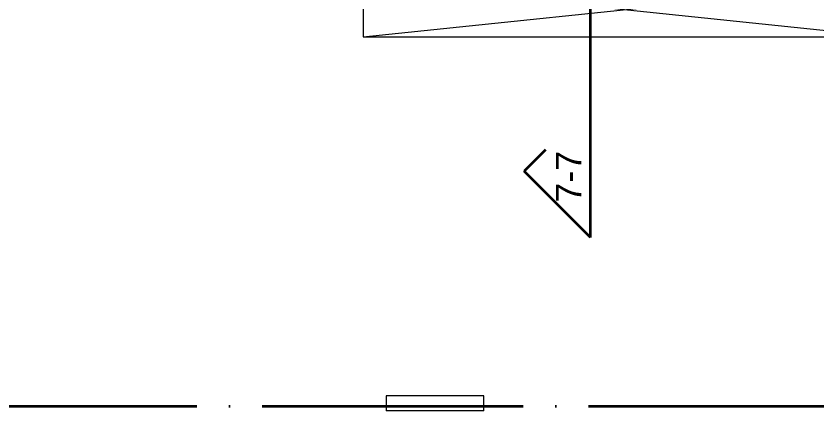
# Model space of a CAD drawing. Header units: centimetres. Extents: x -26724 to 60145, y -23645 to 6771.
# Drawn here: x -10645.5 to -10276.9, y 2106.9 to 2288.5 of the extents above; entities that cross this region are included whole.
import ezdxf

# ---------------------------------------------------------------- set-up
doc = ezdxf.new("R2010")
doc.units = ezdxf.units.CM
doc.linetypes.add('ACAD_ISO04W100', pattern=[30, 24, -3, 0, -3])
doc.layers.add('3.IZGLED 2', color=7, linetype='Continuous', lineweight=9, true_color=0x4a4a4a)
doc.layers.add('IZGLED 2', color=253, linetype='Continuous', lineweight=9, true_color=0x828282)
doc.styles.add('0.15', font='arial.ttf', dxfattribs={"height": 0.15})

msp = doc.modelspace()

# ---------------------------------------------------------------- linework, layer by layer
at = {"layer": '3.IZGLED 2'}
for p, q in [((-10245.73, 2278.89, 13.5), (-10485.73, 2303.89, 13.5)), ((-10485.73, 2278.89, 13.5), (-10245.73, 2303.89, 13.5))]:
    msp.add_line(p, q, dxfattribs=at)
at = {"layer": '3.IZGLED 2', "transparency": 33554687}
for p, q in [((-10475.21, 2113.89, 13.5), (-10475.21, 2106.89, 13.5)), ((-10430.21, 2113.89, 13.5), (-10475.21, 2113.89, 13.5)), ((-10430.21, 2106.89, 13.5), (-10430.21, 2113.89, 13.5)), ((-10430.21, 2106.89, 13.5), (-10475.21, 2106.89, 13.5))]:
    msp.add_line(p, q, dxfattribs=at)
at = {"layer": '3.IZGLED 2', "elevation": 13.5}
msp.add_lwpolyline([(-10245.73, 2303.89), (-10485.73, 2303.89), (-10485.73, 2278.89), (-10245.73, 2278.89), (-10245.73, 2303.89)], dxfattribs=at)
at = {"layer": 'IZGLED 2', "color": 32, "linetype": 'ACAD_ISO04W100', "lineweight": 35, "ltscale": 5}
for p, q in [((-10381.21, 2186.7, 13.5), (-10381.21, 2563.71, 13.5)), ((-11732.95, 2109.12), (-9349.33, 2109.12))]:
    msp.add_line(p, q, dxfattribs=at)
at = {"layer": 'IZGLED 2', "color": 32, "lineweight": 35}
for p in [(-10401.9, 2226.92, 13.5), (-10381.21, 2186.7, 13.5)]:
    msp.add_line(p, (-10411.67, 2217.15, 13.5), dxfattribs=at)

# ---------------------------------------------------------------- texts
at = {"layer": 'IZGLED 2', "color": 32, "style": '0.15'}
msp.add_text('7-7', height=11.788, rotation=90, dxfattribs=at).set_placement((-10385.28, 2202.66, 13.5))

doc.saveas('drawing.dxf')
